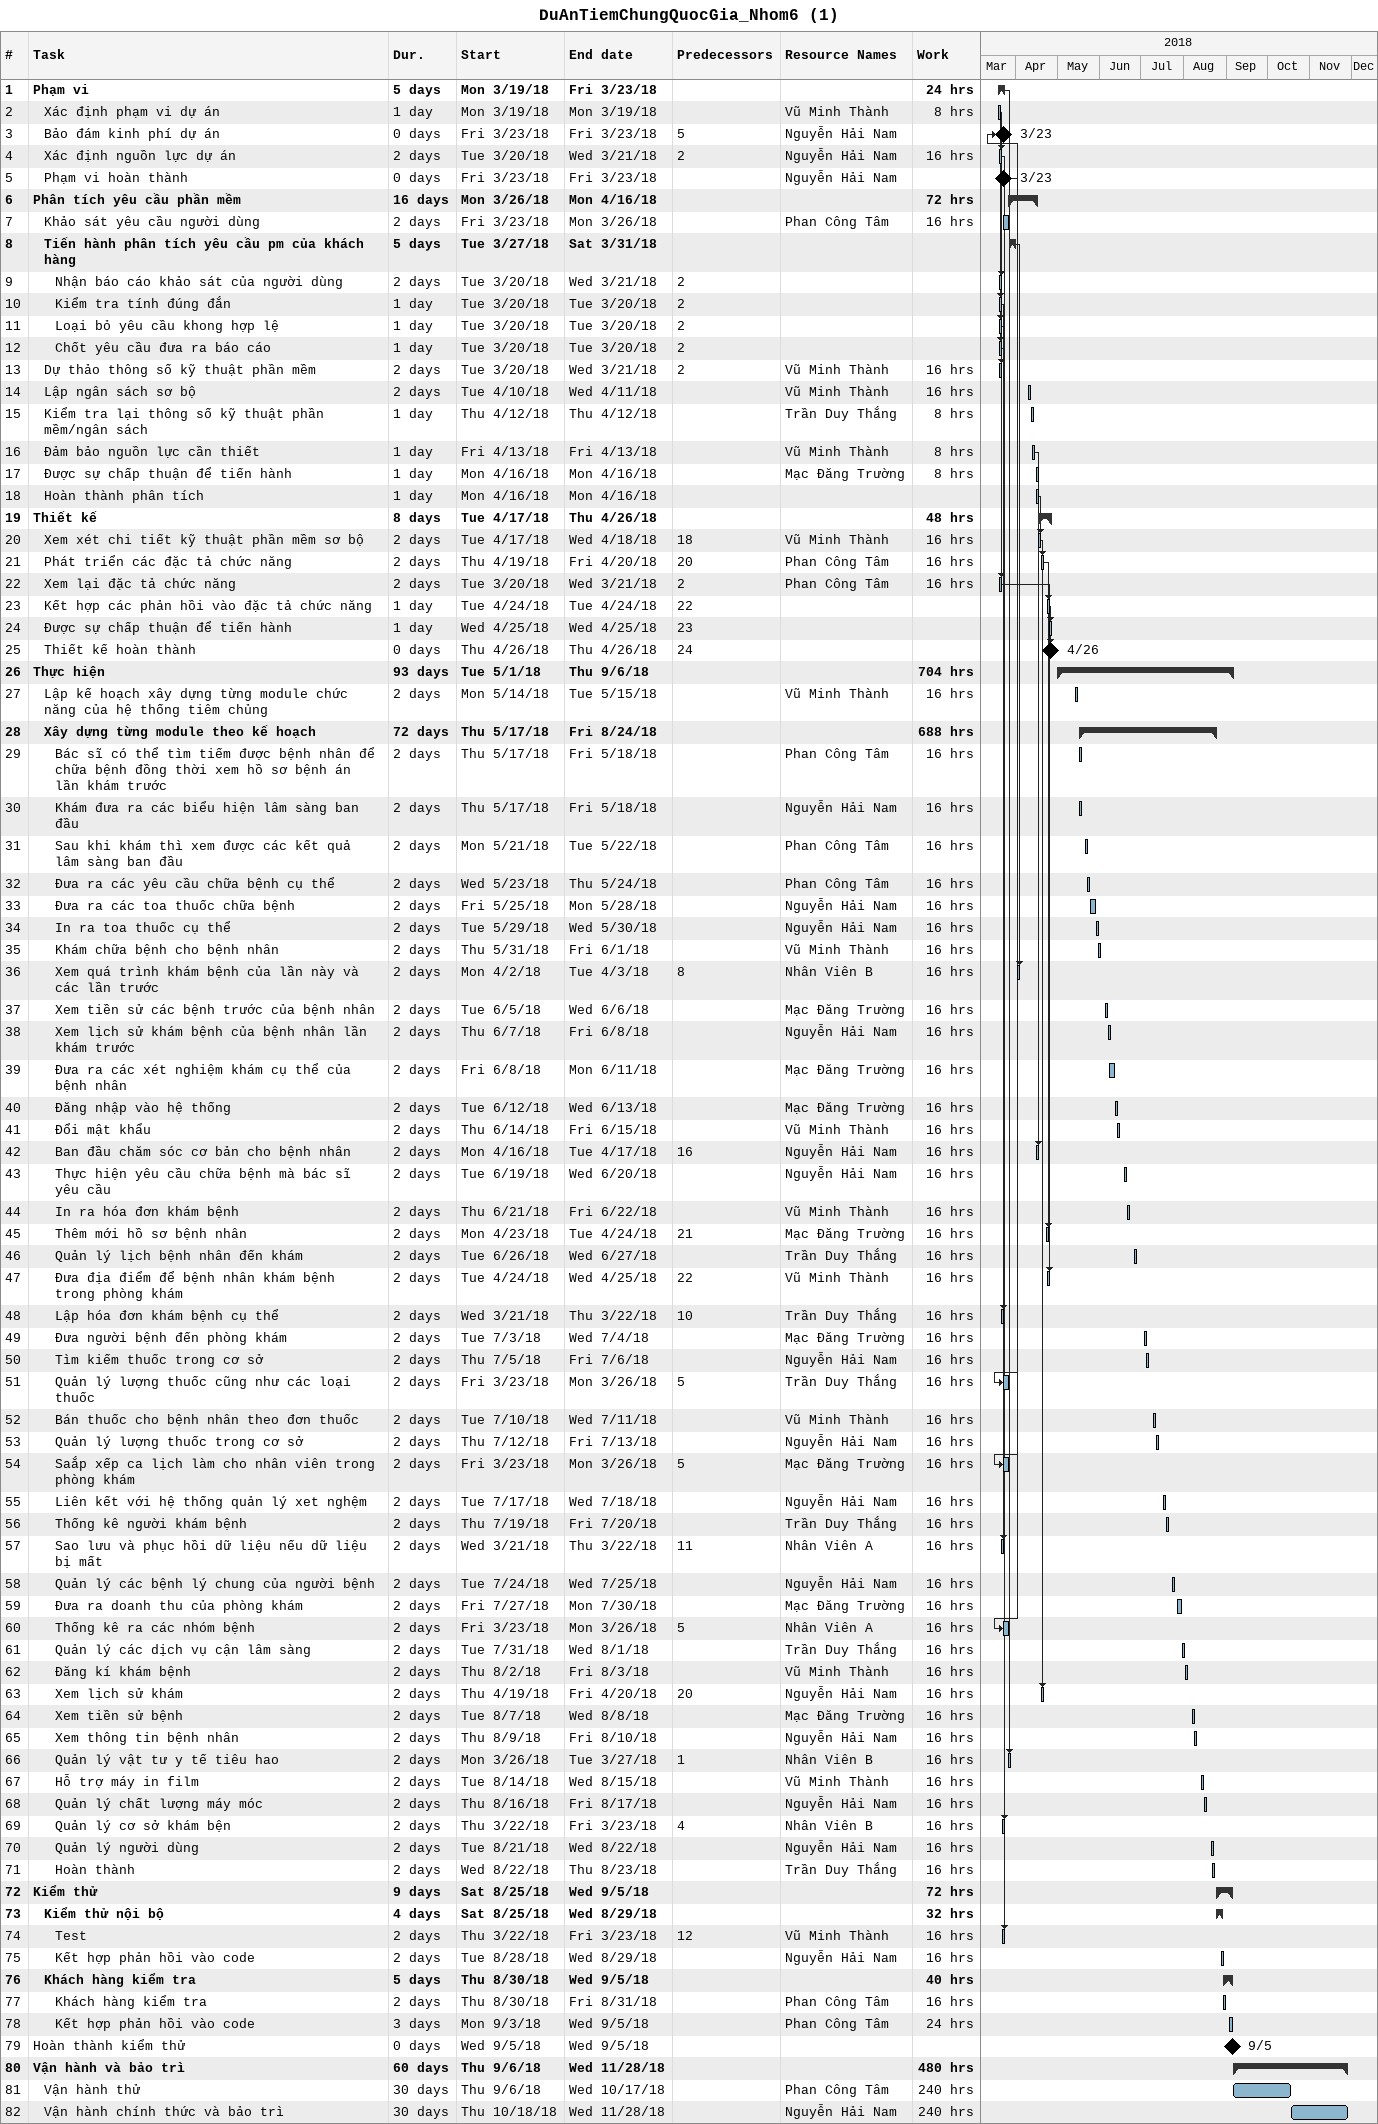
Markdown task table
DuAnTiemChungQuocGia_Nhom6 (1)

| ID | Level | Task | Duration | Start | Finish | Predecessors | Resources | Work (h) |
|---|---|---|---|---|---|---|---|---|
| 1 | 1 | **Phạm vi** | 5d | 2018-03-19 | 2018-03-23 |  |  | 24 |
| 2 | 2 | Xác định phạm vi dự án | 1d | 2018-03-19 | 2018-03-19 |  | Vũ Minh Thành | 8 |
| 3 | 2 | Bảo đám kinh phí dự án | 0d | 2018-03-23 | 2018-03-23 | 5 | Nguyễn Hải Nam |  |
| 4 | 2 | Xác định nguồn lực dự án | 2d | 2018-03-20 | 2018-03-21 | 2 | Nguyễn Hải Nam | 16 |
| 5 | 2 | Phạm vi hoàn thành | 0d | 2018-03-23 | 2018-03-23 |  | Nguyễn Hải Nam |  |
| 6 | 1 | **Phân tích yêu cầu phần mềm** | 16d | 2018-03-26 | 2018-04-16 |  |  | 72 |
| 7 | 2 | Khảo sát yêu cầu người dùng | 2d | 2018-03-23 | 2018-03-26 |  | Phan Công Tâm | 16 |
| 8 | 2 | **Tiến hành phân tích yêu cầu pm của khách hàng** | 5d | 2018-03-27 | 2018-03-31 |  |  |  |
| 9 | 3 | Nhận báo cáo khảo sát của người dùng | 2d | 2018-03-20 | 2018-03-21 | 2 |  |  |
| 10 | 3 | Kiểm tra tính đúng đắn | 1d | 2018-03-20 | 2018-03-20 | 2 |  |  |
| 11 | 3 | Loại bỏ yêu cầu khong hợp lệ | 1d | 2018-03-20 | 2018-03-20 | 2 |  |  |
| 12 | 3 | Chốt yêu cầu đưa ra báo cáo | 1d | 2018-03-20 | 2018-03-20 | 2 |  |  |
| 13 | 2 | Dự thảo thông số kỹ thuật phần mềm | 2d | 2018-03-20 | 2018-03-21 | 2 | Vũ Minh Thành | 16 |
| 14 | 2 | Lập ngân sách sơ bộ | 2d | 2018-04-10 | 2018-04-11 |  | Vũ Minh Thành | 16 |
| 15 | 2 | Kiểm tra lại thông số kỹ thuật phần mềm/ngân sách | 1d | 2018-04-12 | 2018-04-12 |  | Trần Duy Thắng | 8 |
| 16 | 2 | Đảm bảo nguồn lực cần thiết | 1d | 2018-04-13 | 2018-04-13 |  | Vũ Minh Thành | 8 |
| 17 | 2 | Được sự chấp thuận để tiến hành | 1d | 2018-04-16 | 2018-04-16 |  | Mạc Đăng Trường | 8 |
| 18 | 2 | Hoàn thành phân tích | 1d | 2018-04-16 | 2018-04-16 |  |  |  |
| 19 | 1 | **Thiết kế** | 8d | 2018-04-17 | 2018-04-26 |  |  | 48 |
| 20 | 2 | Xem xét chi tiết kỹ thuật phần mềm sơ bộ | 2d | 2018-04-17 | 2018-04-18 | 18 | Vũ Minh Thành | 16 |
| 21 | 2 | Phát triển các đặc tả chức năng | 2d | 2018-04-19 | 2018-04-20 | 20 | Phan Công Tâm | 16 |
| 22 | 2 | Xem lại đặc tả chức năng | 2d | 2018-03-20 | 2018-03-21 | 2 | Phan Công Tâm | 16 |
| 23 | 2 | Kết hợp các phản hồi vào đặc tả chức năng | 1d | 2018-04-24 | 2018-04-24 | 22 |  |  |
| 24 | 2 | Được sự chấp thuận để tiến hành | 1d | 2018-04-25 | 2018-04-25 | 23 |  |  |
| 25 | 2 | Thiết kế hoàn thành | 0d | 2018-04-26 | 2018-04-26 | 24 |  |  |
| 26 | 1 | **Thực hiện** | 93d | 2018-05-01 | 2018-09-06 |  |  | 704 |
| 27 | 2 | Lập kế hoạch xây dựng từng module chức năng của hệ thống tiêm chủng | 2d | 2018-05-14 | 2018-05-15 |  | Vũ Minh Thành | 16 |
| 28 | 2 | **Xây dựng từng module theo kế hoạch** | 72d | 2018-05-17 | 2018-08-24 |  |  | 688 |
| 29 | 3 | Bác sĩ có thể tìm tiếm được bệnh nhân để chữa bệnh đồng thời xem hồ sơ bệnh án lần khám trước | 2d | 2018-05-17 | 2018-05-18 |  | Phan Công Tâm | 16 |
| 30 | 3 | Khám đưa ra các biểu hiện lâm sàng ban đầu | 2d | 2018-05-17 | 2018-05-18 |  | Nguyễn Hải Nam | 16 |
| 31 | 3 | Sau khi khám thì xem được các kết quả lâm sàng ban đầu | 2d | 2018-05-21 | 2018-05-22 |  | Phan Công Tâm | 16 |
| 32 | 3 | Đưa ra các yêu cầu chữa bệnh cụ thể | 2d | 2018-05-23 | 2018-05-24 |  | Phan Công Tâm | 16 |
| 33 | 3 | Đưa ra các toa thuốc chữa bệnh | 2d | 2018-05-25 | 2018-05-28 |  | Nguyễn Hải Nam | 16 |
| 34 | 3 | In ra toa thuốc cụ thể | 2d | 2018-05-29 | 2018-05-30 |  | Nguyễn Hải Nam | 16 |
| 35 | 3 | Khám chữa bệnh cho bệnh nhân | 2d | 2018-05-31 | 2018-06-01 |  | Vũ Minh Thành | 16 |
| 36 | 3 | Xem quá trình khám bệnh của lần này và các lần trước | 2d | 2018-04-02 | 2018-04-03 | 8 | Nhân Viên B | 16 |
| 37 | 3 | Xem tiền sử các bệnh trước của bệnh nhân | 2d | 2018-06-05 | 2018-06-06 |  | Mạc Đăng Trường | 16 |
| 38 | 3 | Xem lịch sử khám bệnh của bệnh nhân lần khám trước | 2d | 2018-06-07 | 2018-06-08 |  | Nguyễn Hải Nam | 16 |
| 39 | 3 | Đưa ra các xét nghiệm khám cụ thể của bệnh nhân | 2d | 2018-06-08 | 2018-06-11 |  | Mạc Đăng Trường | 16 |
| 40 | 3 | Đăng nhập vào hệ thống | 2d | 2018-06-12 | 2018-06-13 |  | Mạc Đăng Trường | 16 |
| 41 | 3 | Đổi mật khẩu | 2d | 2018-06-14 | 2018-06-15 |  | Vũ Minh Thành | 16 |
| 42 | 3 | Ban đầu chăm sóc cơ bản cho bệnh nhân | 2d | 2018-04-16 | 2018-04-17 | 16 | Nguyễn Hải Nam | 16 |
| 43 | 3 | Thực hiện yêu cầu chữa bệnh mà bác sĩ yêu cầu | 2d | 2018-06-19 | 2018-06-20 |  | Nguyễn Hải Nam | 16 |
| 44 | 3 | In ra hóa đơn khám bệnh | 2d | 2018-06-21 | 2018-06-22 |  | Vũ Minh Thành | 16 |
| 45 | 3 | Thêm mới hồ sơ bệnh nhân | 2d | 2018-04-23 | 2018-04-24 | 21 | Mạc Đăng Trường | 16 |
| 46 | 3 | Quản lý lịch bệnh nhân đến khám | 2d | 2018-06-26 | 2018-06-27 |  | Trần Duy Thắng | 16 |
| 47 | 3 | Đưa địa điểm để bệnh nhân khám bệnh trong phòng khám | 2d | 2018-04-24 | 2018-04-25 | 22 | Vũ Minh Thành | 16 |
| 48 | 3 | Lập hóa đơn khám bệnh cụ thể | 2d | 2018-03-21 | 2018-03-22 | 10 | Trần Duy Thắng | 16 |
| 49 | 3 | Đưa người bệnh đến phòng khám | 2d | 2018-07-03 | 2018-07-04 |  | Mạc Đăng Trường | 16 |
| 50 | 3 | Tìm kiếm thuốc trong cơ sở | 2d | 2018-07-05 | 2018-07-06 |  | Nguyễn Hải Nam | 16 |
| 51 | 3 | Quản lý lượng thuốc cũng như các loại thuốc | 2d | 2018-03-23 | 2018-03-26 | 5 | Trần Duy Thắng | 16 |
| 52 | 3 | Bán thuốc cho bệnh nhân theo đơn thuốc | 2d | 2018-07-10 | 2018-07-11 |  | Vũ Minh Thành | 16 |
| 53 | 3 | Quản lý lượng thuốc trong cơ sở | 2d | 2018-07-12 | 2018-07-13 |  | Nguyễn Hải Nam | 16 |
| 54 | 3 | Saắp xếp ca lịch làm cho nhân viên trong phòng khám | 2d | 2018-03-23 | 2018-03-26 | 5 | Mạc Đăng Trường | 16 |
| 55 | 3 | Liên kết với hệ thống quản lý xet nghệm | 2d | 2018-07-17 | 2018-07-18 |  | Nguyễn Hải Nam | 16 |
| 56 | 3 | Thống kê người khám bệnh | 2d | 2018-07-19 | 2018-07-20 |  | Trần Duy Thắng | 16 |
| 57 | 3 | Sao lưu và phục hồi dữ liệu nếu dữ liệu bị mất | 2d | 2018-03-21 | 2018-03-22 | 11 | Nhân Viên A | 16 |
| 58 | 3 | Quản lý các bệnh lý chung của người bệnh | 2d | 2018-07-24 | 2018-07-25 |  | Nguyễn Hải Nam | 16 |
| 59 | 3 | Đưa ra doanh thu của phòng khám | 2d | 2018-07-27 | 2018-07-30 |  | Mạc Đăng Trường | 16 |
| 60 | 3 | Thống kê ra các nhóm bệnh | 2d | 2018-03-23 | 2018-03-26 | 5 | Nhân Viên A | 16 |
| 61 | 3 | Quản lý các dịch vụ cận lâm sàng | 2d | 2018-07-31 | 2018-08-01 |  | Trần Duy Thắng | 16 |
| 62 | 3 | Đăng kí khám bệnh | 2d | 2018-08-02 | 2018-08-03 |  | Vũ Minh Thành | 16 |
| 63 | 3 | Xem lịch sử khám | 2d | 2018-04-19 | 2018-04-20 | 20 | Nguyễn Hải Nam | 16 |
| 64 | 3 | Xem tiền sử bệnh | 2d | 2018-08-07 | 2018-08-08 |  | Mạc Đăng Trường | 16 |
| 65 | 3 | Xem thông tin bệnh nhân | 2d | 2018-08-09 | 2018-08-10 |  | Nguyễn Hải Nam | 16 |
| 66 | 3 | Quản lý vật tư y tế tiêu hao | 2d | 2018-03-26 | 2018-03-27 | 1 | Nhân Viên B | 16 |
| 67 | 3 | Hỗ trợ máy in film | 2d | 2018-08-14 | 2018-08-15 |  | Vũ Minh Thành | 16 |
| 68 | 3 | Quản lý chất lượng máy móc | 2d | 2018-08-16 | 2018-08-17 |  | Nguyễn Hải Nam | 16 |
| 69 | 3 | Quản lý cơ sở khám bện | 2d | 2018-03-22 | 2018-03-23 | 4 | Nhân Viên B | 16 |
| 70 | 3 | Quản lý người dùng | 2d | 2018-08-21 | 2018-08-22 |  | Nguyễn Hải Nam | 16 |
| 71 | 3 | Hoàn thành | 2d | 2018-08-22 | 2018-08-23 |  | Trần Duy Thắng | 16 |
| 72 | 1 | **Kiểm thử** | 9d | 2018-08-25 | 2018-09-05 |  |  | 72 |
| 73 | 2 | **Kiểm thử nội bộ** | 4d | 2018-08-25 | 2018-08-29 |  |  | 32 |
| 74 | 3 | Test | 2d | 2018-03-22 | 2018-03-23 | 12 | Vũ Minh Thành | 16 |
| 75 | 3 | Kết hợp phản hồi vào code | 2d | 2018-08-28 | 2018-08-29 |  | Nguyễn Hải Nam | 16 |
| 76 | 2 | **Khách hàng kiểm tra** | 5d | 2018-08-30 | 2018-09-05 |  |  | 40 |
| 77 | 3 | Khách hàng kiểm tra | 2d | 2018-08-30 | 2018-08-31 |  | Phan Công Tâm | 16 |
| 78 | 3 | Kết hợp phản hồi vào code | 3d | 2018-09-03 | 2018-09-05 |  | Phan Công Tâm | 24 |
| 79 | 1 | Hoàn thành kiểm thử | 0d | 2018-09-05 | 2018-09-05 |  |  |  |
| 80 | 1 | **Vận hành và bảo trì** | 60d | 2018-09-06 | 2018-11-28 |  |  | 480 |
| 81 | 2 | Vận hành thử | 30d | 2018-09-06 | 2018-10-17 |  | Phan Công Tâm | 240 |
| 82 | 2 | Vận hành chính thức và bảo trì | 30d | 2018-10-18 | 2018-11-28 |  | Nguyễn Hải Nam | 240 |
